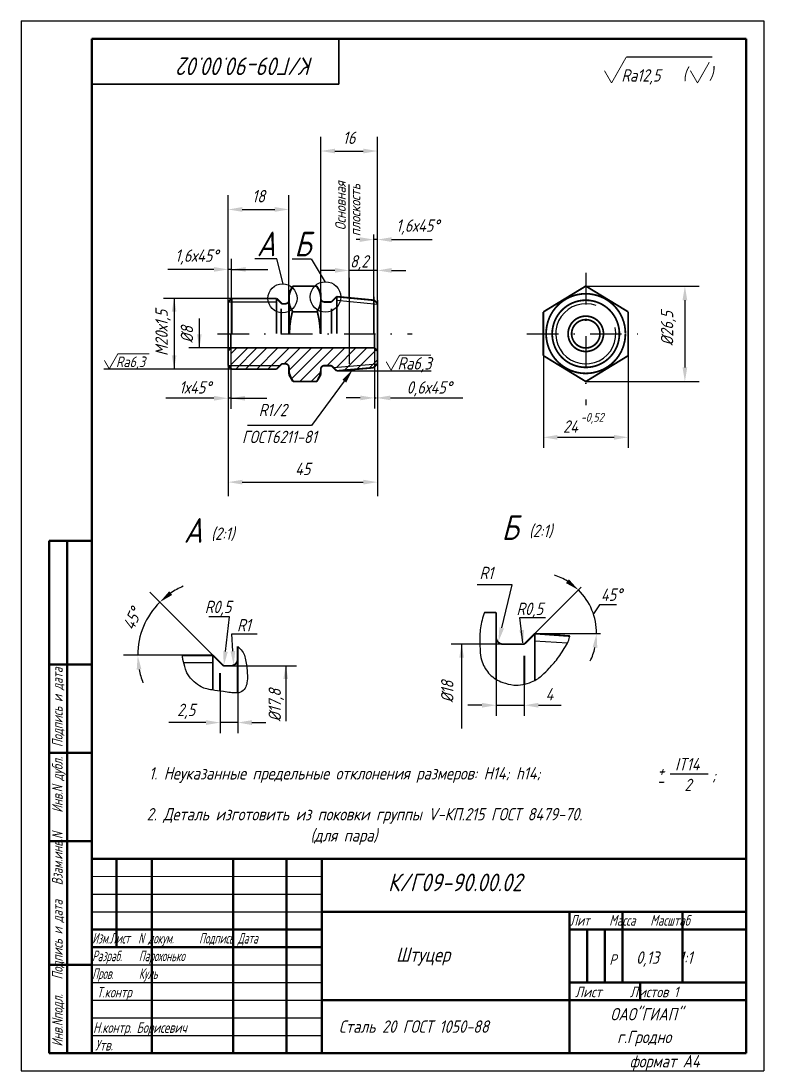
# Model space of a CAD drawing. Header units: inches. Extents: x 1065 to 7392, y 1020 to 3127.
# Drawn here: x 4064.6 to 4274.6, y 1029.8 to 1326.8 of the extents above; entities that cross this region are included whole.
import ezdxf
from ezdxf.enums import TextEntityAlignment as Align

# ---------------------------------------------------------------- set-up
doc = ezdxf.new("R2010")
doc.units = ezdxf.units.IN
doc.header["$LTSCALE"] = 0.7
doc.header["$MEASUREMENT"] = 0
doc.linetypes.add('DASHDOT', pattern=[25.4, 12.7, -6.35, 0, -6.35])
doc.styles.add('ROMANC', font='romanc', dxfattribs={"width": 0.8, "oblique": 15, "height": 3.5})
doc.styles.get("Standard").update_dxf_attribs({"font": 'romand.shx', "width": 0.8, "oblique": 15, "height": 3.5})
doc.dimstyles.get("Standard").update_dxf_attribs({"dimtxt": 3.5, "dimasz": 4, "dimexe": 4, "dimexo": 0, "dimgap": 2, "dimtad": 1, "dimdec": 0, "dimdsep": 46, "dimtxsty": 'Standard', "dimcen": 0.09, "dimadec": 0, "dimazin": 0, "dimtfac": 1, "dimtdec": 0, "dimtmove": 0, "dimatfit": 3, "dimfxl": 0, "dimtolj": 1, "dimtzin": 0, "dimlwd": 25, "dimlwe": 25, "dimarcsym": 0})

# ---------------------------------------------------------------- blocks, each defined once
blk = doc.blocks.new('*D332')
at = {"color": 0, "lineweight": 25}
for p, q in [((4118.81, 1147.38), (4100.95, 1165.24)), ((4110.13, 1147.38), (4093.55, 1147.38))]:
    blk.add_line(p, q, dxfattribs=at)
for start, end in [(113.4062, 124.2031), (135, 180), (190.7969, 201.5938)]:
    blk.add_arc((4118.81, 1147.38), 21.26, start, end, dxfattribs=at)
for points in [[(4107.29, 1164.45), (4106.44, 1165.48), (4103.78, 1162.41)], [(4097.27, 1143.34), (4098.59, 1143.46), (4097.55, 1147.38)]]:
    blk.add_solid(points, dxfattribs=at)
at = {"layer": 'DEFPOINTS', "color": 0, "lineweight": 25}
for p in [(4098.28, 1152.88), (4110.13, 1147.38), (4118.81, 1147.38), (4118.81, 1147.38), (4121.52, 1144.67)]:
    blk.add_point(p, dxfattribs=at)
at = {"color": 0, "insert": (4096.01, 1157.65), "char_height": 3.5, "attachment_point": 5, "rotation": 65.7474}
blk.add_mtext('\\A1;45%%D', dxfattribs=at)
blk = doc.blocks.new('*D349')
at = {"color": 0, "lineweight": 25}
for p, q in [((4123.1, 1247.32), (4123.1, 1277.49)), ((4140.3, 1247.48), (4140.3, 1277.49)), ((4127.1, 1273.49), (4136.3, 1273.49))]:
    blk.add_line(p, q, dxfattribs=at)
for points in [[(4127.1, 1274.16), (4127.1, 1272.83), (4123.1, 1273.49)], [(4136.3, 1274.16), (4136.3, 1272.83), (4140.3, 1273.49)]]:
    blk.add_solid(points, dxfattribs=at)
at = {"layer": 'DEFPOINTS', "color": 0, "lineweight": 25}
for p in [(4140.3, 1273.49), (4140.3, 1247.48), (4123.1, 1247.32)]:
    blk.add_point(p, dxfattribs=at)
at = {"color": 0, "lineweight": 25, "insert": (4131.7, 1277.24), "char_height": 3.5, "attachment_point": 5}
blk.add_mtext('\\A1;18', dxfattribs=at)
blk = doc.blocks.new('*D350')
at = {"color": 0, "lineweight": 25}
for p, q in [((4149.3, 1247.48), (4149.3, 1294.02)), ((4165.3, 1246.72), (4165.3, 1294.02)), ((4153.3, 1290.02), (4161.3, 1290.02))]:
    blk.add_line(p, q, dxfattribs=at)
for points in [[(4153.3, 1290.69), (4153.3, 1289.35), (4149.3, 1290.02)], [(4161.3, 1290.69), (4161.3, 1289.35), (4165.3, 1290.02)]]:
    blk.add_solid(points, dxfattribs=at)
at = {"layer": 'DEFPOINTS', "color": 0, "lineweight": 25}
for p in [(4165.3, 1290.02), (4149.3, 1247.48), (4165.3, 1246.72)]:
    blk.add_point(p, dxfattribs=at)
at = {"color": 0, "lineweight": 25, "insert": (4157.3, 1293.77), "char_height": 3.5, "attachment_point": 5}
blk.add_mtext('\\A1;16', dxfattribs=at)
blk = doc.blocks.new('*D351')
at = {"color": 0, "lineweight": 25}
for p, q in [((4165.3, 1229.83), (4165.3, 1192.36)), ((4123.1, 1229.34), (4123.1, 1192.36)), ((4127.1, 1196.36), (4161.3, 1196.36))]:
    blk.add_line(p, q, dxfattribs=at)
for points in [[(4127.1, 1197.03), (4127.1, 1195.69), (4123.1, 1196.36)], [(4161.3, 1197.03), (4161.3, 1195.69), (4165.3, 1196.36)]]:
    blk.add_solid(points, dxfattribs=at)
at = {"layer": 'DEFPOINTS', "color": 0, "lineweight": 25}
for p in [(4165.3, 1229.83), (4123.1, 1229.34), (4165.3, 1196.36)]:
    blk.add_point(p, dxfattribs=at)
at = {"color": 0, "lineweight": 25, "insert": (4144.2, 1200.11), "char_height": 3.5, "attachment_point": 5}
blk.add_mtext('\\A1;45', dxfattribs=at)

msp = doc.modelspace()

# ---------------------------------------------------------------- linework, layer by layer
for p, q in [((4064.57, 1326.8), (4064.57, 1029.8)), ((4064.57, 1326.8), (4274.57, 1326.8)), ((4274.57, 1326.8), (4274.57, 1029.8)), ((4136.91, 1259.51), (4130.64, 1259.51)), ((4138.67, 1252.46), (4136.91, 1259.51)), ((4141.23, 1259.51), (4146.52, 1259.51)), ((4146.59, 1259.53), (4150.52, 1252.97)), ((4157.3, 1254.19), (4157.3, 1229.83)), ((4140.3, 1249.92), (4140.3, 1238.32)), ((4149.3, 1238.32), (4149.3, 1249.92)), ((4153.7, 1247.83), (4165.3, 1246.72)), ((4165.3, 1247.82), (4165.3, 1228.82)), ((4123.1, 1247.35), (4123.1, 1229.34)), ((4123.1, 1247.35), (4123.1, 1229.34)), ((4123.1, 1247.32), (4128.85, 1247.32)), ((4123.1, 1247.32), (4136.8, 1247.32)), ((4137.8, 1247.32), (4137.8, 1247.28)), ((4152.87, 1228.75), (4165.21, 1229.82)), ((4123.11, 1229.32), (4128.85, 1229.32)), ((4123.89, 1229.32), (4137.8, 1229.32)), ((4140.3, 1228.54), (4140.3, 1228.82)), ((4149.3, 1226.73), (4149.3, 1228.54)), ((4154.28, 1227.87), (4180.46, 1227.87)), ((4155.94, 1224.94), (4146.67, 1212.39)), ((4146.67, 1212.39), (4128.6, 1212.39)), ((4203.42, 1167.34), (4193.48, 1167.34)), ((4200.43, 1155.12), (4203.42, 1167.34)), ((4123.53, 1158.27), (4117.7, 1158.27)), ((4122.36, 1148.42), (4123.53, 1158.27)), ((4206.42, 1150.89), (4205.57, 1158.09)), ((4205.57, 1158.09), (4212.77, 1158.09)), ((4124.45, 1148.57), (4124.17, 1153.45)), ((4124.17, 1153.45), (4131.27, 1153.45)), ((4209.7, 1151.52), (4219.01, 1150.87)), ((4110.55, 1145.38), (4118.81, 1145.38)), ((4120.81, 1145.38), (4120.81, 1145.29)), ((4064.57, 1029.8), (4274.57, 1029.8))]:
    msp.add_line(p, q)
at = {"lineweight": 50}
for p, q in [((4084.57, 1321.8), (4084.57, 1034.8)), ((4084.57, 1321.8), (4269.57, 1321.8)), ((4269.57, 1321.8), (4269.57, 1034.8)), ((4072.57, 1179.8), (4072.57, 1034.8)), ((4072.57, 1179.8), (4084.57, 1179.8)), ((4077.57, 1179.8), (4077.57, 1034.8)), ((4072.57, 1144.8), (4084.57, 1144.8)), ((4072.57, 1119.8), (4084.57, 1119.8)), ((4072.57, 1094.8), (4084.57, 1094.8)), ((4084.57, 1089.8), (4269.57, 1089.8)), ((4091.57, 1089.8), (4091.57, 1064.8)), ((4101.57, 1089.8), (4101.57, 1034.8)), ((4124.57, 1089.8), (4124.57, 1034.8)), ((4139.57, 1089.8), (4139.57, 1034.8)), ((4149.57, 1089.8), (4149.57, 1034.8)), ((4219.57, 1074.8), (4219.57, 1034.8)), ((4234.57, 1074.8), (4234.57, 1054.8)), ((4251.57, 1074.8), (4251.57, 1054.8)), ((4084.57, 1069.8), (4149.57, 1069.8)), ((4219.57, 1069.8), (4269.57, 1069.8)), ((4224.57, 1069.8), (4224.57, 1054.8)), ((4229.57, 1069.8), (4229.57, 1054.8)), ((4084.57, 1064.8), (4149.57, 1064.8)), ((4072.57, 1059.8), (4084.57, 1059.8)), ((4219.57, 1054.8), (4269.57, 1054.8)), ((4239.57, 1054.8), (4239.57, 1049.8)), ((4072.57, 1034.8), (4269.57, 1034.8))]:
    msp.add_line(p, q, dxfattribs=at)
at = {"color": 0, "linetype": 'ByBlock'}
for p, q in [((4149.3, 1247.48), (4149.3, 1286.19)), ((4165.3, 1247.82), (4165.3, 1286.19)), ((4157.3, 1248.49), (4157.3, 1280.51)), ((4123.1, 1247.35), (4123.1, 1269.02)), ((4140.3, 1247.48), (4140.3, 1269.02)), ((4164.3, 1247.82), (4164.3, 1266.41)), ((4160.3, 1264.97), (4159.27, 1264.97)), ((4165.3, 1264.97), (4164.3, 1264.97)), ((4169.3, 1264.97), (4180.79, 1264.97)), ((4123.1, 1247.35), (4123.1, 1259.53)), ((4124.1, 1248.32), (4124.1, 1259.53)), ((4165.3, 1247.82), (4165.3, 1259.64)), ((4115.1, 1256.53), (4106.1, 1256.53)), ((4119.1, 1256.53), (4115.1, 1256.53)), ((4124.1, 1256.53), (4123.1, 1256.53)), ((4124.1, 1256.53), (4134.3, 1256.53)), ((4165.3, 1246.9), (4165.3, 1259.25)), ((4153.3, 1256.25), (4149.3, 1256.25)), ((4165.3, 1256.25), (4157.3, 1256.25)), ((4169.3, 1256.25), (4173.3, 1256.25)), ((4124.08, 1248.32), (4104.84, 1248.32)), ((4107.84, 1248.32), (4107.84, 1228.34)), ((4114.97, 1238.32), (4114.97, 1242.65)), ((4114.97, 1234.32), (4114.97, 1238.32)), ((4212.2, 1238.32), (4212.2, 1206.04)), ((4236.2, 1238.32), (4236.2, 1206.04)), ((4123.89, 1234.32), (4111.97, 1234.32)), ((4123.1, 1233.53), (4123.1, 1217.09)), ((4123.89, 1234.32), (4123.89, 1217.09)), ((4164.47, 1234.32), (4164.47, 1217.19)), ((4126.3, 1228.34), (4087.96, 1228.34)), ((4115.1, 1220.09), (4105.46, 1220.09)), ((4119.1, 1220.09), (4115.1, 1220.09)), ((4123.89, 1220.09), (4123.1, 1220.09)), ((4123.89, 1220.09), (4134.09, 1220.09)), ((4160.47, 1220.19), (4156.47, 1220.19)), ((4164.47, 1220.19), (4164.98, 1220.19)), ((4168.98, 1220.19), (4172.98, 1220.19)), ((4172.98, 1220.19), (4189.42, 1220.19)), ((4216.2, 1209.04), (4232.2, 1209.04)), ((4209.82, 1153.52), (4222.93, 1166.63)), ((4209.82, 1153.52), (4228.36, 1153.52)), ((4202.82, 1150.52), (4186.11, 1150.52)), ((4189.11, 1150.52), (4189.11, 1133.82)), ((4189.11, 1150.52), (4189.11, 1141.82)), ((4123.81, 1144.38), (4142.39, 1144.38)), ((4139.39, 1144.38), (4139.39, 1136.73)), ((4198.84, 1141.82), (4198.84, 1130.25)), ((4206.82, 1141.27), (4206.82, 1130.25)), ((4120.81, 1137.23), (4120.81, 1125.35)), ((4125.81, 1136.73), (4125.81, 1125.35)), ((4139.39, 1136.73), (4139.39, 1128.73)), ((4189.11, 1133.82), (4189.11, 1126.65)), ((4194.84, 1133.25), (4190.84, 1133.25)), ((4198.84, 1133.25), (4206.82, 1133.25)), ((4210.82, 1133.25), (4214.82, 1133.25)), ((4214.82, 1133.25), (4217.28, 1133.25)), ((4112.81, 1128.35), (4106.31, 1128.35)), ((4116.81, 1128.35), (4112.81, 1128.35)), ((4125.81, 1128.35), (4120.81, 1128.35)), ((4129.81, 1128.35), (4133.81, 1128.35))]:
    msp.add_line(p, q, dxfattribs=at)
at = {"linetype": 'DASHDOT'}
for p, q in [((4224.2, 1255.53), (4224.2, 1218.18)), ((4120.14, 1238.32), (4175.1, 1238.32)), ((4207.55, 1238.32), (4241.09, 1238.32))]:
    msp.add_line(p, q, dxfattribs=at)
at = {"lineweight": 25}
for p, q in [((4224.2, 1251.82), (4256.21, 1251.82)), ((4252.21, 1247.82), (4252.21, 1228.82)), ((4224.2, 1224.82), (4256.21, 1224.82)), ((4228.12, 1161.69), (4226.35, 1159.08)), ((4232.85, 1161.69), (4228.12, 1161.69)), ((4248.01, 1113.81), (4258.83, 1113.81)), ((4084.57, 1079.8), (4149.57, 1079.8)), ((4084.57, 1074.8), (4149.57, 1074.8)), ((4084.57, 1059.8), (4149.57, 1059.8)), ((4084.57, 1054.8), (4149.57, 1054.8)), ((4084.57, 1049.8), (4149.57, 1049.8)), ((4084.57, 1044.8), (4149.57, 1044.8)), ((4084.57, 1039.8), (4149.57, 1039.8))]:
    msp.add_line(p, q, dxfattribs=at)
at = {"linetype": 'Continuous'}
for p, q in [((4149.3, 1249.92), (4149.3, 1238.32)), ((4164.3, 1248.82), (4164.3, 1238.32))]:
    msp.add_line(p, q, dxfattribs=at)
at = {"color": 0}
for p, q in [((4123.89, 1229.5), (4128.72, 1234.32)), ((4123.89, 1232.64), (4125.57, 1234.32)), ((4125.26, 1228.32), (4131.26, 1234.32)), ((4128.06, 1228.32), (4134.06, 1234.32)), ((4131.2, 1228.32), (4137.2, 1234.32)), ((4134.34, 1228.32), (4140.34, 1234.32)), ((4138.99, 1229.82), (4143.49, 1234.32)), ((4140.32, 1228.01), (4146.63, 1234.32)), ((4141.06, 1225.61), (4149.77, 1234.32)), ((4143.42, 1224.82), (4152.92, 1234.32)), ((4151.06, 1229.32), (4156.06, 1234.32)), ((4153.7, 1228.82), (4159.2, 1234.32)), ((4156.04, 1228.02), (4162.35, 1234.32)), ((4159.48, 1228.32), (4164.98, 1233.81)), ((4162.93, 1228.62), (4165.3, 1230.99)), ((4146.56, 1224.82), (4149.24, 1227.5))]:
    msp.add_line(p, q, dxfattribs=at)
at = {"lineweight": 15}
msp.add_line((4084.57, 1084.8), (4149.57, 1084.8), dxfattribs=at)
at = {"color": 1, "lineweight": 50}
for p, q in [((4149.57, 1074.8), (4269.57, 1074.8)), ((4149.57, 1049.8), (4269.57, 1049.8))]:
    msp.add_line(p, q, dxfattribs=at)
for points, const_width in [([(4154.42, 1308.91), (4154.42, 1321.91)], 0.5), ([(4231.49, 1309.27), (4235.65, 1316.61)], 0.25), ([(4235.65, 1316.61), (4260.01, 1316.61)], 0.3), ([(4229.45, 1312.77), (4231.49, 1309.27)], 0.25), ([(4253.75, 1312.77), (4255.78, 1309.27)], 0.25), ([(4255.78, 1309.27), (4259.12, 1315.15)], 0.25), ([(4084.42, 1308.91), (4154.42, 1308.91)], 0.5), ([(4140.3, 1249.92), (4141.4, 1251.82)], 0.5), ([(4141.4, 1251.82), (4148.19, 1251.82)], 0.5), ([(4149.3, 1249.92), (4148.19, 1251.82)], 0.5), ([(4212.2, 1244.51), (4224.2, 1251.82)], 0.5), ([(4224.2, 1251.82), (4236.2, 1244.51)], 0.5), ([(4124.08, 1248.32), (4123.1, 1247.35)], 0.5), ([(4123.1, 1247.35), (4123.1, 1229.34)], 0.5), ([(4124.08, 1248.32), (4128.85, 1248.32)], 0.5), ([(4124.1, 1248.32), (4136.8, 1248.32)], 0.5), ([(4138.15, 1246.97), (4136.8, 1248.32)], 0.5), ([(4136.8, 1248.32), (4136.8, 1238.32)], 0.5), ([(4140.3, 1238.32), (4140.3, 1249.92)], 0.5), ([(4149.3, 1249.92), (4149.3, 1238.32)], 0.5), ([(4150.3, 1247.32), (4152.09, 1247.32)], 0.5), ([(4152.44, 1247.47), (4153.8, 1248.82)], 0.5), ([(4153.8, 1248.82), (4153.8, 1238.32)], 0.5), ([(4153.8, 1248.82), (4164.3, 1247.82)], 0.5), ([(4164.3, 1247.9), (4165.3, 1246.9)], 0.5), ([(4164.3, 1247.9), (4164.3, 1238.32)], 0.5), ([(4138.13, 1245.39), (4138.13, 1238.32)], 0.5), ([(4138.5, 1246.82), (4139.3, 1246.82)], 0.5), ([(4141.25, 1244.51), (4148.34, 1244.51)], 0.5), ([(4152.3, 1245.44), (4152.3, 1238.32)], 0.5), ([(4165.3, 1246.9), (4165.3, 1229.83)], 0.5), ([(4212.2, 1244.51), (4212.2, 1232.14)], 0.5), ([(4236.2, 1244.51), (4236.2, 1232.14)], 0.5), ([(4164.47, 1238.32), (4164.47, 1234.32)], 0.5), ([(4089.52, 1228.41), (4091.93, 1232.66)], 0.25), ([(4091.93, 1232.66), (4100.81, 1232.66)], 0.3), ([(4123.93, 1234.36), (4123.1, 1233.53)], 0.5), ([(4123.89, 1234.32), (4128.85, 1234.32)], 0.5), ([(4123.89, 1234.32), (4164.47, 1234.32)], 0.5), ([(4164.47, 1234.32), (4165.3, 1233.5)], 0.5), ([(4088.12, 1230.82), (4089.52, 1228.41)], 0.25), ([(4124.1, 1228.34), (4123.1, 1229.34)], 0.5), ([(4138.15, 1229.68), (4136.8, 1228.32)], 0.5), ([(4138.5, 1229.82), (4139.3, 1229.82)], 0.5), ([(4164.2, 1228.73), (4165.3, 1229.83)], 0.5), ([(4167.77, 1230.44), (4169.17, 1228.03)], 0.25), ([(4169.17, 1228.03), (4171.58, 1232.28)], 0.25), ([(4171.58, 1232.28), (4180.46, 1232.28)], 0.3), ([(4224.2, 1224.82), (4212.2, 1232.14)], 0.5), ([(4236.2, 1232.14), (4224.2, 1224.82)], 0.5), ([(4123.89, 1228.32), (4136.8, 1228.32)], 0.5), ([(4124.1, 1228.32), (4128.85, 1228.32)], 0.5), ([(4140.3, 1226.73), (4140.3, 1228.82)], 0.5), ([(4140.3, 1226.73), (4141.4, 1224.82)], 0.5), ([(4149.3, 1226.73), (4148.19, 1224.82)], 0.5), ([(4149.3, 1228.54), (4149.3, 1226.73)], 0.5), ([(4150.3, 1229.32), (4152.09, 1229.32)], 0.5), ([(4152.44, 1229.18), (4153.8, 1227.82)], 0.5), ([(4153.8, 1227.82), (4164.2, 1228.73)], 0.5), ([(4141.4, 1224.82), (4148.19, 1224.82)], 0.5), ([(4195.56, 1159.52), (4198.84, 1159.52)], 0.5), ([(4207.11, 1150.82), (4209.82, 1153.52)], 0.5), ([(4209.82, 1153.52), (4209.82, 1140.28)], 0.5), ([(4209.84, 1153.52), (4219.69, 1152.82)], 0.5), ([(4125.81, 1149.89), (4125.81, 1136.73)], 0.5), ([(4200.84, 1150.52), (4206.4, 1150.52)], 0.5), ([(4110.13, 1147.38), (4118.81, 1147.38)], 0.5), ([(4121.52, 1144.67), (4118.81, 1147.38)], 0.5), ([(4118.81, 1147.38), (4118.81, 1137.54)], 0.5), ([(4206.82, 1147.27), (4206.82, 1139.2)], 0.5), ([(4122.23, 1144.38), (4123.81, 1144.38)], 0.5), ([(4120.81, 1142.42), (4120.81, 1137.23)], 0.5)]:
    msp.add_lwpolyline(points, dxfattribs=dict(const_width=const_width))
at = {"const_width": 0.5}
for points in [[(4141.54, 1251.82, 0.337742), (4141.45, 1244.51, 0.337742)], [(4148.14, 1244.51, 0.337742), (4148.05, 1251.82, 0.337742)], [(4139.3, 1246.82, 0.414214), (4140.3, 1247.82, 0.414214)], [(4149.3, 1248.32, 0.414214), (4150.3, 1247.32, 0.414214)], [(4152.09, 1247.32, 0.198912), (4152.44, 1247.47, 0.198912)], [(4212.99, 1238.44, -1), (4235.4, 1238.44, -1)], [(4214.7, 1238.32, -1), (4233.7, 1238.32, -1)], [(4138.15, 1246.97, 0.198912), (4138.5, 1246.82, 0.198912)], [(4141.25, 1244.51, 0.065251), (4140.44, 1238.32, 0.065251)], [(4149.16, 1238.32, 0.065251), (4148.34, 1244.51, 0.065251)], [(4229.2, 1238.32, 1), (4219.2, 1238.32, 1)], [(4228.2, 1238.32, 1), (4220.2, 1238.32, 1)], [(4212.99, 1238.32, 1), (4235.4, 1238.32, 1)], [(4214.7, 1238.32, 1), (4233.7, 1238.32, 1)], [(4229.2, 1238.32, -1), (4219.2, 1238.32, -1)], [(4228.2, 1238.32, -1), (4220.2, 1238.32, -1)], [(4138.5, 1229.82, 0.198912), (4138.15, 1229.68, 0.198912)], [(4140.3, 1228.82, 0.414214), (4139.3, 1229.82, 0.414214)], [(4150.3, 1229.32, 0.414214), (4149.3, 1228.32, 0.414214)], [(4152.44, 1229.18, 0.198912), (4152.09, 1229.32, 0.198912)], [(4198.84, 1152.52, 0.414214), (4200.84, 1150.52, 0.414214)], [(4206.4, 1150.52, 0.198912), (4207.11, 1150.82, 0.198912)], [(4123.81, 1144.38, 0.414214), (4125.81, 1146.38, 0.414214)], [(4121.52, 1144.67, 0.198912), (4122.23, 1144.38, 0.198912)]]:
    msp.add_lwpolyline(points, format="xyb", dxfattribs=at)
at = {"linetype": 'Continuous', "const_width": 0.5}
for points in [[(4124.1, 1248.32), (4124.1, 1238.33)], [(4123.89, 1238.32), (4123.89, 1234.32)], [(4198.84, 1159.52), (4198.84, 1140.6)]]:
    msp.add_lwpolyline(points, dxfattribs=at)
for points in [[(4195.56, 1159.52, 0.021316), (4194.89, 1157.31, 0.055297), (4194.27, 1152.95, 0.027904), (4194.38, 1148.07, 0.061642), (4194.91, 1145.52, 0.115407), (4197.11, 1141.97, 0.111917), (4200.71, 1139.71, 0.055594), (4203.85, 1138.98, 0.082592), (4206.37, 1139.1, 0.038661), (4208.9, 1139.85, 0.063002), (4210.61, 1140.77, 0.029681), (4211.88, 1141.79, 0.01581), (4213.84, 1143.7, 0.036462), (4216.51, 1146.88, 0.031652), (4219.01, 1150.85, 0.071764), (4219.63, 1152.53, 0.003406), (4219.69, 1152.82, 0.007212)], [(4125.81, 1149.89, -0.04578), (4127.09, 1148.53, -0.102753), (4127.85, 1146.99, -0.021631), (4128.23, 1145.16, -0.020194), (4128.48, 1143.18, -0.041448), (4128.49, 1140.06, -0.080409), (4128.1, 1138.49, -0.151734), (4126.95, 1137.14, -0.158776), (4125.31, 1136.72, -0.010795), (4123.82, 1136.84, -0.007743), (4121.76, 1137.1, -0.005794), (4118.51, 1137.58, -0.012898), (4117.06, 1137.86, -0.076767), (4115.52, 1138.45, -0.051089), (4113.51, 1139.89, -0.043229), (4112.18, 1141.28, -0.062038), (4111.48, 1142.42, -0.033941), (4111.08, 1143.49, -0.013605), (4110.34, 1146.22, -0.027433), (4110.13, 1147.38, -0.018174)]]:
    msp.add_lwpolyline(points, format="xyb")
for centre, radius in [((4138.47, 1248.35), 4.11), ((4150.62, 1248.74), 4.31)]:
    msp.add_circle(centre, radius)
for centre, radius, start, end in [((4224.2, 1238.32), 8.5, 69.4898, 11.8307), ((4146.3, 1228.54), 6, 180, 218.2595), ((4143.3, 1228.54), 6.03, 321.9873, 0)]:
    msp.add_arc(centre, radius, start, end)
at = {"lineweight": 25}
for start, end in [(58.1735, 71.347), (0, 45), (333.653, 346.8265)]:
    msp.add_arc((4209.82, 1153.52), 17.44, start, end, dxfattribs=at)
at = {"color": 0, "linetype": 'ByBlock'}
for points in [[(4160.3, 1265.63), (4160.3, 1264.3), (4164.3, 1264.97)], [(4169.3, 1265.63), (4169.3, 1264.3), (4165.3, 1264.97)], [(4119.1, 1257.2), (4119.1, 1255.87), (4123.1, 1256.53)], [(4128.1, 1257.2), (4128.1, 1255.87), (4124.1, 1256.53)], [(4153.3, 1256.92), (4153.3, 1255.59), (4157.3, 1256.25)], [(4169.3, 1256.92), (4169.3, 1255.59), (4165.3, 1256.25)], [(4107.17, 1244.56), (4108.5, 1244.56), (4107.84, 1248.56)], [(4114.3, 1238.2), (4115.63, 1238.2), (4114.97, 1234.2)], [(4107.17, 1232.27), (4108.5, 1232.27), (4107.84, 1228.27)], [(4119.1, 1220.76), (4119.1, 1219.42), (4123.1, 1220.09)], [(4127.89, 1220.76), (4127.89, 1219.42), (4123.89, 1220.09)], [(4160.47, 1220.86), (4160.47, 1219.52), (4164.47, 1220.19)], [(4168.98, 1220.86), (4168.98, 1219.52), (4164.98, 1220.19)], [(4216.2, 1209.71), (4216.2, 1208.37), (4212.2, 1209.04)], [(4232.2, 1209.71), (4232.2, 1208.37), (4236.2, 1209.04)], [(4205.4, 1154.44), (4206.73, 1154.59), (4206.54, 1150.54)], [(4188.44, 1146.73), (4189.77, 1146.73), (4189.11, 1150.73)], [(4138.73, 1140.72), (4140.06, 1140.72), (4139.39, 1144.72)], [(4194.84, 1133.92), (4194.84, 1132.58), (4198.84, 1133.25)], [(4210.82, 1133.92), (4210.82, 1132.58), (4206.82, 1133.25)], [(4116.81, 1129.02), (4116.81, 1127.68), (4120.81, 1128.35)], [(4129.81, 1129.02), (4129.81, 1127.68), (4125.81, 1128.35)]]:
    msp.add_solid(points, dxfattribs=at)
at = {"lineweight": 25}
for points in [[(4251.54, 1247.82), (4252.88, 1247.82), (4252.21, 1251.82)], [(4251.54, 1228.82), (4252.88, 1228.82), (4252.21, 1224.82)], [(4219.43, 1168.86), (4218.6, 1167.81), (4222.15, 1165.85)], [(4226.13, 1149.63), (4227.46, 1149.47), (4227.25, 1153.52)]]:
    msp.add_solid(points, dxfattribs=at)
for points in [[(4155.4, 1225.33), (4156.47, 1224.54), (4158.31, 1228.16)], [(4201.08, 1154.96), (4199.78, 1155.28), (4199.48, 1151.24)], [(4123.02, 1148.34), (4121.7, 1148.5), (4121.88, 1144.45)], [(4125.11, 1148.61), (4123.78, 1148.53), (4124.68, 1144.58)]]:
    msp.add_solid(points)
at = {"layer": 'DEFPOINTS', "color": 0, "linetype": 'ByBlock'}
for p in [(4140.3, 1266.02), (4149.3, 1265.72), (4164.3, 1264.97), (4123.1, 1256.53), (4157.3, 1256.25), (4124.08, 1248.32), (4124.1, 1248.32), (4140.3, 1247.48), (4149.3, 1247.48), (4153.8, 1248.82), (4153.8, 1248.82), (4157.3, 1248.49), (4164.3, 1247.82), (4123.1, 1247.35), (4123.1, 1247.35), (4164.3, 1246.9), (4165.3, 1246.9), (4165.3, 1246.9), (4165.3, 1246.9), (4114.97, 1238.32), (4123.89, 1238.32), (4212.2, 1238.32), (4236.2, 1238.32), (4123.1, 1233.53), (4123.89, 1234.32), (4123.89, 1234.32), (4164.47, 1234.32), (4164.98, 1233.81), (4107.84, 1229.32), (4123.1, 1229.34), (4123.11, 1229.32), (4165.3, 1228.82), (4123.1, 1220.09), (4164.98, 1220.19), (4236.2, 1209.04), (4165.3, 1201.08), (4224.9, 1157.27), (4209.82, 1153.52), (4209.82, 1153.52), (4217.79, 1153.52), (4200.84, 1150.52), (4206.4, 1151.52), (4206.84, 1150.62), (4207.11, 1150.82), (4123.81, 1144.38), (4189.11, 1141.82), (4198.84, 1141.82), (4198.84, 1141.82), (4206.82, 1141.27), (4120.81, 1137.23), (4125.81, 1136.73), (4125.81, 1136.73), (4139.39, 1136.73), (4206.82, 1133.25), (4120.81, 1128.35)]:
    msp.add_point(p, dxfattribs=at)

# ---------------------------------------------------------------- texts
at = {"style": 'ROMANC', "oblique": 15, "width": 0.8}
for s, p in [('(', (4251.6, 1310.1)), (')', (4259.09, 1310.23))]:
    msp.add_text(s, height=3.5, dxfattribs=at).set_placement(p)
at = {"color": 0, "linetype": 'ByBlock', "style": 'ROMANC', "oblique": 15, "width": 0.8}
msp.add_text('%%C8', height=3.5, rotation=90, dxfattribs=at).set_placement((4111.47, 1238.12), align=Align.MIDDLE_CENTER)
at = {"lineweight": 35, "insert": (4147.3, 1311.49), "char_height": 5, "width": 116.2188, "attachment_point": 1, "rotation": 180}
msp.add_mtext('К/Г09-90.00.02 ', dxfattribs=at)
at = {"lineweight": 25, "attachment_point": 1}
for s, insert, char_height, width in [('Ra12,5', (4234.27, 1313.15), 3.5, 29.1251), ('8,2', (4157.55, 1260.56), 3.5, 23.0679), ('Ra6,3', (4091.41, 1231.89), 3, 13.689), ('Ra6,3', (4170.99, 1231.71), 3.5, 29.1251), ('R1/2', (4131.76, 1218.51), 3.5, 32.719), ('-0,52', (4222.76, 1215.94), 2.5, 14.2705), ('ГОСТ6211-81', (4127.02, 1210.9), 3.5, 33.4893), ('(2:1)', (4118.32, 1183.54), 3.5, 42.5298), ('(2:1)', (4208.16, 1184.33), 3.5, 42.5298), ('R1', (4194.15, 1172.42), 3.5, 34.7971), ('R0,5', (4116.51, 1162.82), 3.5, 34.7971), ('R0,5', (4204.61, 1162.28), 3.5, 34.7971), ('R1', (4125.62, 1157.66), 3.5, 34.7971), ('4', (4212.83, 1138.14), 3.5, 34.7971), ('2,5', (4108.71, 1133.7), 3.5, 34.7971), ('IT14', (4249.45, 1118.33), 3.5, 19.7907), ('1. Неуказанные предельные отклонения размеров: H14; h14; ', (4100.74, 1115.74), 3.5, 158.004), ('+', (4244.5, 1116.51), 3.5, 4.3989), (';', (4259.89, 1115.18), 3.5, 9.0235), ('-', (4244.28, 1113.58), 3.5, 6.6548), ('2', (4252.07, 1112.46), 3.5, 17.1446), ('2. Деталь изготовить из поковки группы V-КП.215 ГОСТ 8479-70.', (4100.07, 1104.18), 3.5, 172.7805), ('(для пара)', (4146.36, 1098.19), 3.5, 44.9224), ('{\\W0.7;Лит    Масса   Масштаб}', (4219.76, 1073.91), 3, 48.3624), ('{\\W0.6; Изм.Лист  N докум.      Подпись Дата\\P Разраб.    Парохонько\\P Пров.      Куль}', (4083.49, 1068.85), 3, 75.9719), ('0,13   1:1', (4238.41, 1063.63), 3.5, 30.5998), ('Р', (4230.85, 1062.83), 3, 4.7355), ('{\\W0.7;Т.контр}', (4086, 1053.59), 3, 65.7648), ('Лист     Листов 1', (4221.17, 1053.66), 3, 49.4707), ('{\\W0.7; Н.контр. Борисевич}', (4083.55, 1043.58), 3, 40.546), ('Сталь 20 ГОСТ 1050-88', (4154.42, 1044.11), 3.5, 67.3789), ('г.Гродно', (4233.06, 1041.17), 3.5, 35.0627), ('{\\W0.7;Утв.     }', (4085.49, 1038.59), 3, 39.2217), ('формат А4', (4236.59, 1034.31), 3.5, 32.7454)]:
    msp.add_mtext(s, dxfattribs=dict(at, insert=insert, char_height=char_height, width=width))
at = {"lineweight": 25, "attachment_point": 1, "rotation": 90}
for s, insert, char_height, width in [('Основная ', (4153.36, 1267.61), 3, 30.6929), (' плоскость ', (4157.52, 1264.32), 3, 30.6929), ('{\\W0.7; Инв.Nподл.   Подпись и дата   Взам.инв.N    Инв.N дубл.  Подпись и дата}', (4073.33, 1035.32), 3, 144.2887), ('%%C18', (4183.3, 1133.99), 3.5, 50.5136), ('%%C17,8', (4134.54, 1128.64), 3.5, 50.5136)]:
    msp.add_mtext(s, dxfattribs=dict(at, insert=insert, char_height=char_height, width=width))
at = {"lineweight": 25, "char_height": 3.5, "attachment_point": 5}
for s, insert in [('\\A1;1,6х45%%D', (4176.68, 1268.52)), ('\\A1;1,6х45%%D', (4114.22, 1260.02)), ('1х45%%D', (4113.78, 1223.17)), ('0,6х45%%D', (4179.93, 1222.74)), ('\\A1;24', (4219.87, 1212.08))]:
    msp.add_mtext(s, dxfattribs=dict(at, insert=insert))
at = {"lineweight": 35, "attachment_point": 1}
for s, insert, char_height, width in [('А', (4131.19, 1267.26), 7, 25.8231), ('Б', (4141.81, 1267.21), 7, 25.8231), ('А', (4110.57, 1186.21), 7, 25.8231), ('Б', (4200.41, 1187.01), 7, 25.8231), ('К/Г09-90.00.02', (4168.3, 1085.64), 5, 116.2188), ('ОАО"ГИАП"', (4231.15, 1047.62), 3.5, 36.171)]:
    msp.add_mtext(s, dxfattribs=dict(at, insert=insert, char_height=char_height, width=width))
at = {"lineweight": 25, "char_height": 3.5, "attachment_point": 5}
for s, insert, rotation in [('\\A1;М20х1,5', (4104.7, 1238.58), 90), ('\\A1;45°', (4231.45, 1164.53), 1.2397)]:
    msp.add_mtext(s, dxfattribs=dict(at, insert=insert, rotation=rotation))
at = {"insert": (4247.58, 1239.86), "char_height": 3.5, "attachment_point": 5, "rotation": 90}
msp.add_mtext('\\A1;%%C26,5', dxfattribs=at)
at = {"lineweight": 30, "insert": (4170.6, 1064.72), "char_height": 4, "width": 61.9449, "attachment_point": 1}
msp.add_mtext('Штуцер', dxfattribs=at)

# ---------------------------------------------------------------- dimensions: what is measured, and where the dimension line sits
at = {"lineweight": 25}
dim = msp.add_linear_dim(base=(4165.3, 1290.02), p1=(4149.3, 1247.48), p2=(4165.3, 1246.72), dimstyle='Standard', dxfattribs=at)
dim.commit()
dim.dimension.update_dxf_attribs({"geometry": '*D350', "text_midpoint": (4157.3, 1293.77)})
for base, p1, p2, text, picture, middle in [((4140.3, 1273.49), (4123.1, 1247.32), (4140.3, 1247.48), '18', '*D349', (4131.7, 1277.24)), ((4165.3, 1196.36), (4123.1, 1229.34), (4165.3, 1229.83), '45', '*D351', (4144.2, 1200.11))]:
    dim = msp.add_linear_dim(base=base, p1=p1, p2=p2, text=text, dimstyle='Standard', dxfattribs=at)
    dim.commit()
    dim.dimension.update_dxf_attribs({"geometry": picture, "text_midpoint": middle})
dim = msp.add_angular_dim_2l(base=(4098.28, 1152.88), line1=((4121.52, 1144.67), (4118.81, 1147.38)), line2=((4110.13, 1147.38), (4118.81, 1147.38)), text='45%%D', dimstyle='Standard')
dim.commit()
dim.dimension.update_dxf_attribs({"geometry": '*D332', "text_midpoint": (4099.43, 1156.11), "dimtype": 162})

doc.saveas('drawing.dxf')
